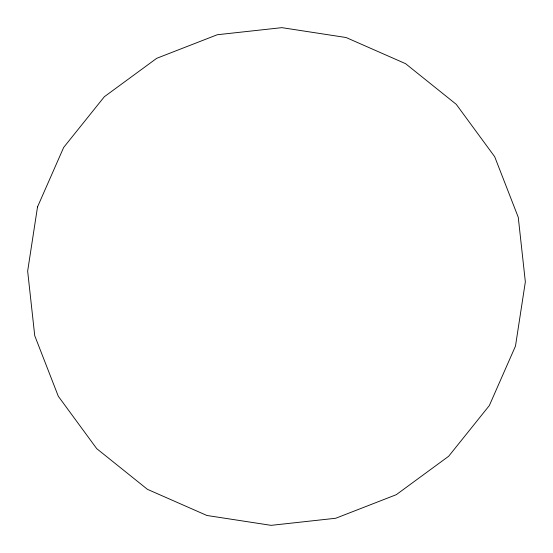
<?xml version="1.0" encoding="UTF-8"?>
<svg xmlns="http://www.w3.org/2000/svg" width="553" height="553" viewBox="0 0 553 553"><rect width="100%" height="100%" fill="white"/><g stroke="black" fill="none" stroke-linecap="round" stroke-linejoin="round"><path stroke-width="0.83" d="M37.521 206.905L27.65 271.129L34.742 335.719L58.307 396.28L96.74 448.67L147.43 489.329L206.905 515.479L271.129 525.35L335.719 518.258L396.28 494.693L448.67 456.26L489.329 405.57L515.479 346.095L525.35 281.871L518.258 217.281L494.693 156.72L456.26 104.33L405.57 63.671L346.095 37.521L281.871 27.65L217.281 34.742L156.72 58.307L104.33 96.74L63.671 147.43L37.521 206.905"/></g></svg>
